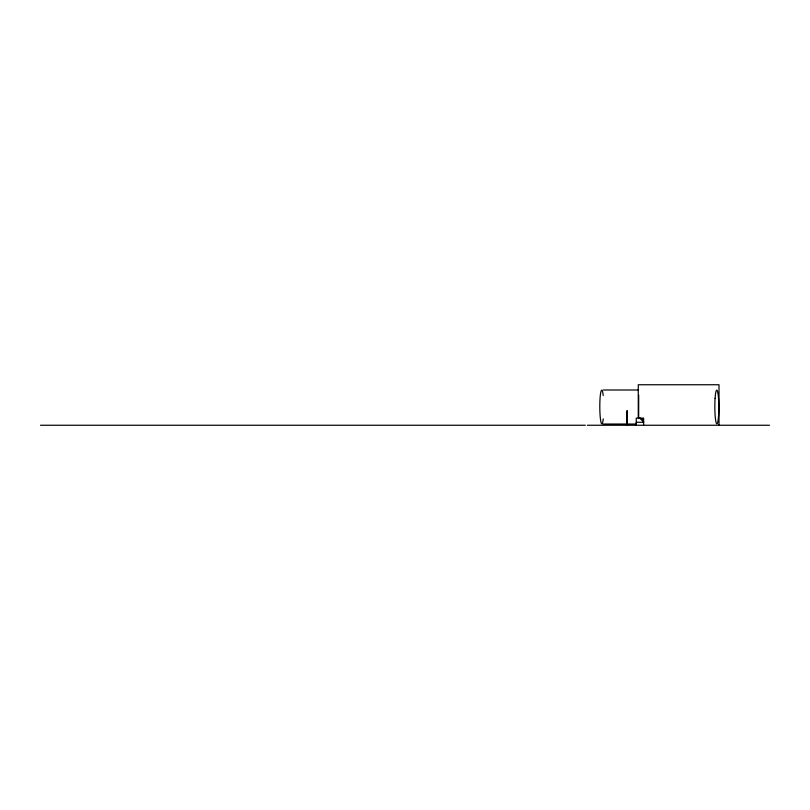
<?xml version="1.0" encoding="UTF-8"?>
<svg xmlns="http://www.w3.org/2000/svg" width="810" height="810" viewBox="0 0 810 810"><rect width="100%" height="100%" fill="white"/><g stroke="black" fill="none" stroke-linecap="round" stroke-linejoin="round"><path stroke-width="1.21" d="M638.695 395.128L638.655 418.578M603.237 390.005L638.634 390.005M636.235 422.283L643.626 422.283L642.978 421.332M603.035 424.035L635.911 424.035M40.5 425.25L585.357 425.25M587.341 425.25L769.5 425.25M642.684 420.896L639.576 418.132A4.151 4.151 0 0 1 643.626 422.283M719.017 425.25L719.017 384.75L638.27 384.75L638.27 417.889M643.626 425.25L643.626 418.132L636.235 418.132L636.235 425.25M627.122 425.25L627.122 410.559L626.92 425.25M603.258 418.892A16.838 1.995 89.8 0 1 600.423 418.831A16.838 1.995 89.8 0 1 600.372 394.875A16.838 1.995 89.8 0 1 603.217 395.543M715.088 398.338A16.838 1.995 89.8 0 0 716.86 423.863A16.838 1.995 89.8 0 0 718.551 398.895A16.838 1.995 89.8 0 0 715.088 398.338"/></g></svg>
